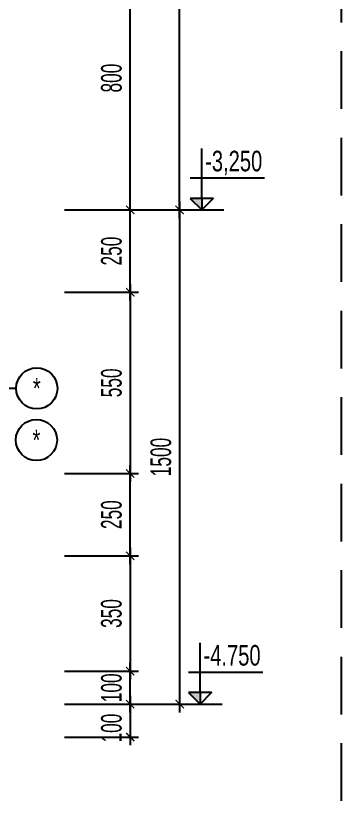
# Model space of a CAD drawing. Header units: metres. Extents: x 71 to 322128, y -14 to 304634.
# Drawn here: x 291772 to 292760, y 294111 to 296516 of the extents above; entities that cross this region are included whole.
import ezdxf
from ezdxf.enums import TextEntityAlignment as Align

# ---------------------------------------------------------------- set-up
doc = ezdxf.new("R2010")
doc.units = ezdxf.units.M
doc.header["$LTSCALE"] = 1000
doc.header["$MEASUREMENT"] = 0
doc.header["$PDMODE"] = 3
doc.linetypes.add('HIDDEN', pattern=[0.375, 0.25, -0.125])
doc.layers.get('0').update_dxf_attribs({"linetype": 'CONTINUOUS'})
doc.layers.get('Defpoints').update_dxf_attribs({"linetype": 'CONTINUOUS'})
for name, color, linetype in [('CDC.02.DIM', 1, 'CONTINUOUS'), ('CDC.04.HIDDEN', 8, 'HIDDEN'), ('CDC.06.TEXT', 2, 'CONTINUOUS'), ('CDC.11.NOTE', 8, 'CONTINUOUS'), ('CDC.14.STEELNUM', 9, 'CONTINUOUS'), ('KCS_CHI', 1, 'CONTINUOUS')]:
    doc.layers.add(name, color=color, linetype=linetype)
doc.styles.add('ARIAL', font='arial.ttf', dxfattribs={"width": 0.6})
doc.dimstyles.new('25', dxfattribs={"dimscale": 25, "dimtxt": 2.5, "dimasz": 1, "dimexe": 1, "dimexo": 0, "dimgap": 1, "dimtad": 1, "dimdec": 0, "dimdsep": 46, "dimtxsty": 'ARIAL', "dimblk": 'ARCHTICK', "dimcen": 1, "dimdle": 1, "dimclrd": 1, "dimclre": 1, "dimclrt": 2, "dimadec": 0, "dimazin": 0, "dimtfac": 0.00072, "dimtdec": 0, "dimtix": 1, "dimtmove": 2, "dimatfit": 3, "dimldrblk": 'ARCHTICK', "dimfxl": 1, "dimtolj": 1, "dimarcsym": 0})

# ---------------------------------------------------------------- blocks, each defined once
blk = doc.blocks.new('_ArchTick')
at = {"color": 0, "linetype": 'ByBlock', "const_width": 0.15}
blk.add_lwpolyline([(-0.5, -0.5), (0.5, 0.5)], dxfattribs=at)
blk = doc.blocks.new('*D96')
at = {"layer": 'CDC.02.DIM', "color": 1, "lineweight": -2, "transparency": 16777216}
for p, q in [((292119.4, 294852.2), (292119.4, 295152.2)), ((291919.4, 295127.2), (292144.4, 295127.2)), ((291919.4, 294877.2), (292144.4, 294877.2))]:
    blk.add_line(p, q, dxfattribs=at)
at = {"layer": 'Defpoints', "color": 0, "transparency": 16777216}
for p in [(291919.4, 295127.2), (292119.4, 295127.2), (291919.4, 294877.2)]:
    blk.add_point(p, dxfattribs=at)
at = {"layer": 'CDC.02.DIM', "color": 1, "lineweight": -2, "transparency": 16777216, "xscale": 25, "yscale": 25, "zscale": 25}
for p, rotation in [((292119.4, 295127.2), 90), ((292119.4, 294877.2), 270)]:
    blk.add_blockref('_ArchTick', p, dxfattribs=dict(at, rotation=rotation))
at = {"layer": 'CDC.02.DIM', "color": 2, "transparency": 16777216, "insert": (292062.5, 295002.2), "char_height": 62.5, "attachment_point": 5, "rotation": 90, "style": 'ARIAL'}
blk.add_mtext('\\A1;250', dxfattribs=at)
blk = doc.blocks.new('*D97')
at = {"layer": 'CDC.02.DIM', "color": 1, "lineweight": -2, "transparency": 16777216}
for p, q in [((292119.4, 295652.2), (292119.4, 295952.2)), ((291919.4, 295927.2), (292144.4, 295927.2)), ((291919.4, 295677.2), (292144.4, 295677.2))]:
    blk.add_line(p, q, dxfattribs=at)
at = {"layer": 'Defpoints', "color": 0, "transparency": 16777216}
for p in [(291919.4, 295927.2), (292119.4, 295927.2), (291919.4, 295677.2)]:
    blk.add_point(p, dxfattribs=at)
at = {"layer": 'CDC.02.DIM', "color": 1, "lineweight": -2, "transparency": 16777216, "xscale": 25, "yscale": 25, "zscale": 25}
for p, rotation in [((292119.4, 295927.2), 90), ((292119.4, 295677.2), 270)]:
    blk.add_blockref('_ArchTick', p, dxfattribs=dict(at, rotation=rotation))
at = {"layer": 'CDC.02.DIM', "color": 2, "transparency": 16777216, "insert": (292062.5, 295802.2), "char_height": 62.5, "attachment_point": 5, "rotation": 90, "style": 'ARIAL'}
blk.add_mtext('\\A1;250', dxfattribs=at)
blk = doc.blocks.new('*D98')
at = {"layer": 'CDC.02.DIM', "color": 1, "lineweight": -2, "transparency": 16777216}
for p, q in [((292269.4, 295952.2), (292269.4, 294402.2)), ((291919.4, 295927.2), (292294.4, 295927.2)), ((291919.4, 294427.2), (292294.4, 294427.2))]:
    blk.add_line(p, q, dxfattribs=at)
at = {"layer": 'Defpoints', "color": 0, "transparency": 16777216}
for p in [(291919.4, 295927.2), (291919.4, 294427.2), (292269.4, 294427.2)]:
    blk.add_point(p, dxfattribs=at)
at = {"layer": 'CDC.02.DIM', "color": 1, "lineweight": -2, "transparency": 16777216, "xscale": 25, "yscale": 25, "zscale": 25}
for p, rotation in [((292269.4, 295927.2), 90), ((292269.4, 294427.2), 270)]:
    blk.add_blockref('_ArchTick', p, dxfattribs=dict(at, rotation=rotation))
at = {"layer": 'CDC.02.DIM', "color": 2, "transparency": 16777216, "insert": (292212.5, 295177.2), "char_height": 62.5, "attachment_point": 5, "rotation": 90, "style": 'ARIAL'}
blk.add_mtext('\\A1;1500', dxfattribs=at)
blk = doc.blocks.new('*D99')
at = {"layer": 'CDC.02.DIM', "color": 1, "lineweight": -2, "transparency": 16777216}
for p, q in [((292119.4, 295702.2), (292119.4, 295102.2)), ((291919.4, 295677.2), (292144.4, 295677.2)), ((291919.4, 295127.2), (292144.4, 295127.2))]:
    blk.add_line(p, q, dxfattribs=at)
at = {"layer": 'Defpoints', "color": 0, "transparency": 16777216}
for p in [(291919.4, 295677.2), (291919.4, 295127.2), (292119.4, 295127.2)]:
    blk.add_point(p, dxfattribs=at)
at = {"layer": 'CDC.02.DIM', "color": 1, "lineweight": -2, "transparency": 16777216, "xscale": 25, "yscale": 25, "zscale": 25}
for p, rotation in [((292119.4, 295677.2), 90), ((292119.4, 295127.2), 270)]:
    blk.add_blockref('_ArchTick', p, dxfattribs=dict(at, rotation=rotation))
at = {"layer": 'CDC.02.DIM', "color": 2, "transparency": 16777216, "insert": (292062.5, 295402.2), "char_height": 62.5, "attachment_point": 5, "rotation": 90, "style": 'ARIAL'}
blk.add_mtext('\\A1;550', dxfattribs=at)
blk = doc.blocks.new('*D100')
at = {"layer": 'CDC.02.DIM', "color": 1, "lineweight": -2, "transparency": 16777216}
for p, q in [((292119.4, 294902.2), (292119.4, 294502.2)), ((291919.4, 294877.2), (292144.4, 294877.2)), ((291919.4, 294527.2), (292144.4, 294527.2))]:
    blk.add_line(p, q, dxfattribs=at)
at = {"layer": 'Defpoints', "color": 0, "transparency": 16777216}
for p in [(291919.4, 294877.2), (291919.4, 294527.2), (292119.4, 294527.2)]:
    blk.add_point(p, dxfattribs=at)
at = {"layer": 'CDC.02.DIM', "color": 1, "lineweight": -2, "transparency": 16777216, "xscale": 25, "yscale": 25, "zscale": 25}
for p, rotation in [((292119.4, 294877.2), 90), ((292119.4, 294527.2), 270)]:
    blk.add_blockref('_ArchTick', p, dxfattribs=dict(at, rotation=rotation))
at = {"layer": 'CDC.02.DIM', "color": 2, "transparency": 16777216, "insert": (292062.4, 294702.2), "char_height": 62.5, "attachment_point": 5, "rotation": 90, "style": 'ARIAL'}
blk.add_mtext('\\A1;350', dxfattribs=at)
blk = doc.blocks.new('*D102')
at = {"layer": 'CDC.02.DIM', "color": 1, "lineweight": -2, "transparency": 16777216}
for p, q in [((292119.4, 294452.2), (292119.4, 294302.2)), ((291919.4, 294427.2), (292144.4, 294427.2)), ((291919.4, 294327.2), (292144.4, 294327.2))]:
    blk.add_line(p, q, dxfattribs=at)
at = {"layer": 'Defpoints', "color": 0, "transparency": 16777216}
for p in [(291919.4, 294427.2), (291919.4, 294327.2), (292119.4, 294327.2)]:
    blk.add_point(p, dxfattribs=at)
at = {"layer": 'CDC.02.DIM', "color": 1, "lineweight": -2, "transparency": 16777216, "xscale": 25, "yscale": 25, "zscale": 25}
for p, rotation in [((292119.4, 294427.2), 90), ((292119.4, 294327.2), 270)]:
    blk.add_blockref('_ArchTick', p, dxfattribs=dict(at, rotation=rotation))
at = {"layer": 'CDC.02.DIM', "color": 2, "transparency": 16777216, "insert": (292062.5, 294354.5), "char_height": 62.5, "attachment_point": 5, "rotation": 90, "style": 'ARIAL'}
blk.add_mtext('\\A1;100', dxfattribs=at)
blk = doc.blocks.new('*D103')
at = {"layer": 'CDC.02.DIM', "color": 1, "lineweight": -2, "transparency": 16777216}
for p, q in [((292119.4, 294402.2), (292119.4, 294552.2)), ((291919.4, 294527.2), (292144.4, 294527.2)), ((291919.4, 294427.2), (292144.4, 294427.2))]:
    blk.add_line(p, q, dxfattribs=at)
at = {"layer": 'Defpoints', "color": 0, "transparency": 16777216}
for p in [(291919.4, 294527.2), (292119.4, 294527.2), (291919.4, 294427.2)]:
    blk.add_point(p, dxfattribs=at)
at = {"layer": 'CDC.02.DIM', "color": 1, "lineweight": -2, "transparency": 16777216, "xscale": 25, "yscale": 25, "zscale": 25}
for p, rotation in [((292119.4, 294527.2), 90), ((292119.4, 294427.2), 270)]:
    blk.add_blockref('_ArchTick', p, dxfattribs=dict(at, rotation=rotation))
at = {"layer": 'CDC.02.DIM', "color": 2, "transparency": 16777216, "insert": (292062.5, 294476.7), "char_height": 62.5, "attachment_point": 5, "rotation": 90, "style": 'ARIAL'}
blk.add_mtext('\\A1;100', dxfattribs=at)
blk = doc.blocks.new('CAO DO')
at = {"layer": 'CDC.02.DIM'}
blk.add_hatch(color=256, dxfattribs=at).paths.add_polyline_path([(290812.8, 342704.6), (290777.8, 342704.6), (290812.8, 342669.6)])
for p, q in [((290812.8, 342704.6), (290812.8, 342855.9)), ((290778, 342767.1), (291003.1, 342767.1)), ((290812.8, 342704.6), (290812.8, 342669.6)), ((290745.6, 342669.6), (290880, 342669.6))]:
    blk.add_line(p, q, dxfattribs=at)
blk.add_lwpolyline([(290777.8, 342704.6), (290812.8, 342669.6), (290847.8, 342704.6), (290777.8, 342704.6)], dxfattribs=at)
blk = doc.blocks.new('CD')
at = {"layer": 'CDC.11.NOTE'}
blk.add_hatch(color=256, dxfattribs=at).paths.add_polyline_path([(290807.8, 341204.6), (290772.8, 341204.6), (290807.8, 341169.6)])
for p, q in [((290807.8, 341204.6), (290807.8, 341355.9)), ((290773, 341267.1), (290998.1, 341267.1)), ((290807.8, 341204.6), (290807.8, 341169.6)), ((290740.6, 341169.6), (290875, 341169.6))]:
    blk.add_line(p, q, dxfattribs=at)
blk.add_lwpolyline([(290772.8, 341204.6), (290807.8, 341169.6), (290842.8, 341204.6), (290772.8, 341204.6)], dxfattribs=at)
blk = doc.blocks.new('*D340')
at = {"layer": 'CDC.02.DIM', "color": 1, "lineweight": -2, "transparency": 16777216}
for p, q in [((292119.4, 295902.2), (292119.4, 296752.2)), ((291919.4, 296727.2), (292144.4, 296727.2)), ((291919.4, 295927.2), (292144.4, 295927.2))]:
    blk.add_line(p, q, dxfattribs=at)
at = {"layer": 'Defpoints', "color": 0, "transparency": 16777216}
for p in [(291919.4, 296727.2), (292119.4, 296727.2), (291919.4, 295927.2)]:
    blk.add_point(p, dxfattribs=at)
at = {"layer": 'CDC.02.DIM', "color": 1, "lineweight": -2, "transparency": 16777216, "xscale": 25, "yscale": 25, "zscale": 25}
for p, rotation in [((292119.4, 296727.2), 90), ((292119.4, 295927.2), 270)]:
    blk.add_blockref('_ArchTick', p, dxfattribs=dict(at, rotation=rotation))
at = {"layer": 'CDC.02.DIM', "color": 2, "transparency": 16777216, "insert": (292062.5, 296327.2), "char_height": 62.5, "attachment_point": 5, "rotation": 90, "style": 'ARIAL'}
blk.add_mtext('\\A1;800', dxfattribs=at)
blk = doc.blocks.new('*D342')
at = {"layer": 'CDC.02.DIM', "color": 1, "lineweight": -2, "transparency": 16777216}
for p, q in [((292269.4, 295902.2), (292269.4, 297752.2)), ((291919.4, 297727.2), (292294.4, 297727.2)), ((291919.4, 295927.2), (292294.4, 295927.2))]:
    blk.add_line(p, q, dxfattribs=at)
at = {"layer": 'Defpoints', "color": 0, "transparency": 16777216}
for p in [(291919.4, 297727.2), (292269.4, 297727.2), (291919.4, 295927.2)]:
    blk.add_point(p, dxfattribs=at)
at = {"layer": 'CDC.02.DIM', "color": 1, "lineweight": -2, "transparency": 16777216, "xscale": 25, "yscale": 25, "zscale": 25}
for p, rotation in [((292269.4, 297727.2), 90), ((292269.4, 295927.2), 270)]:
    blk.add_blockref('_ArchTick', p, dxfattribs=dict(at, rotation=rotation))
at = {"layer": 'CDC.02.DIM', "color": 2, "transparency": 16777216, "insert": (292212.5, 296827.2), "char_height": 62.5, "attachment_point": 5, "rotation": 90, "style": 'ARIAL'}
blk.add_mtext('\\A1;1800', dxfattribs=at)

msp = doc.modelspace()

# ---------------------------------------------------------------- linework, layer by layer
at = {"layer": 'CDC.04.HIDDEN', "ltscale": 0.7}
msp.add_line((292759.5, 304283.7), (292759.5, 290133.7), dxfattribs=at)
at = {"layer": 'CDC.11.NOTE'}
msp.add_line((291773.3, 295385.5), (291273.8, 295385.5), dxfattribs=at)
at = {"layer": 'CDC.14.STEELNUM'}
for centre in [(291835.8, 295385.5), (291834.7, 295228.7)]:
    msp.add_circle(centre, 62.5, dxfattribs=at)

# ---------------------------------------------------------------- block references
at = {"layer": 'KCS_CHI'}
for name in ['CAO DO', 'CD']:
    msp.add_blockref(name, (1523.7, -46742.5), dxfattribs=at)

# ---------------------------------------------------------------- texts
at = {"layer": 'CDC.06.TEXT', "style": 'ARIAL', "width": 0.7}
for s, p in [('-3,250', (292433.4, 296075.4)), ('-4.750', (292428.4, 294575.4))]:
    msp.add_text(s, height=62.5, dxfattribs=at).set_placement(p, align=Align.MIDDLE_CENTER)
at = {"layer": 'CDC.14.STEELNUM', "style": 'ARIAL', "width": 0.7}
for p in [(291835.8, 295385.5), (291834.7, 295228.7)]:
    msp.add_text('*', height=62.5, rotation=0, dxfattribs=at).set_placement(p, align=Align.MIDDLE_CENTER)

# ---------------------------------------------------------------- dimensions: what is measured, and where the dimension line sits
at = {"layer": 'CDC.02.DIM', "color": 6}
for base, p2, picture, middle in [((292269.4, 297727.2), (291919.4, 297727.2), '*D342', (292212.5, 296827.2)), ((292119.4, 296727.2), (291919.4, 296727.2), '*D340', (292062.5, 296327.2))]:
    dim = msp.add_linear_dim(base=base, p1=(291919.4, 295927.2), p2=p2, angle=90, dimstyle='25', dxfattribs=at)
    dim.commit()
    dim.dimension.update_dxf_attribs({"geometry": picture, "text_midpoint": middle})
at = {"layer": 'CDC.02.DIM'}
for base, p1, p2, picture, middle in [((292119.4, 295927.2), (291919.4, 295677.2), (291919.4, 295927.2), '*D97', (292062.5, 295802.2)), ((292269.4, 294427.2), (291919.4, 295927.2), (291919.4, 294427.2), '*D98', (292212.5, 295177.2)), ((292119.4, 295127.2), (291919.4, 295677.2), (291919.4, 295127.2), '*D99', (292062.5, 295402.2)), ((292119.4, 295127.2), (291919.4, 294877.2), (291919.4, 295127.2), '*D96', (292062.5, 295002.2)), ((292119.4, 294527.2), (291919.4, 294877.2), (291919.4, 294527.2), '*D100', (292062.4, 294702.2))]:
    dim = msp.add_linear_dim(base=base, p1=p1, p2=p2, angle=90, dimstyle='25', dxfattribs=at)
    dim.commit()
    dim.dimension.update_dxf_attribs({"geometry": picture, "text_midpoint": middle})
for base, p2, picture, middle in [((292119.4, 294527.2), (291919.4, 294527.2), '*D103', (292062.5, 294476.7)), ((292119.4, 294327.2), (291919.4, 294327.2), '*D102', (292062.5, 294354.5))]:
    dim = msp.add_linear_dim(base=base, p1=(291919.4, 294427.2), p2=p2, angle=90, dimstyle='25', dxfattribs=at)
    dim.commit()
    dim.dimension.update_dxf_attribs({"geometry": picture, "text_midpoint": middle, "dimtype": 160})

doc.saveas('drawing.dxf')
